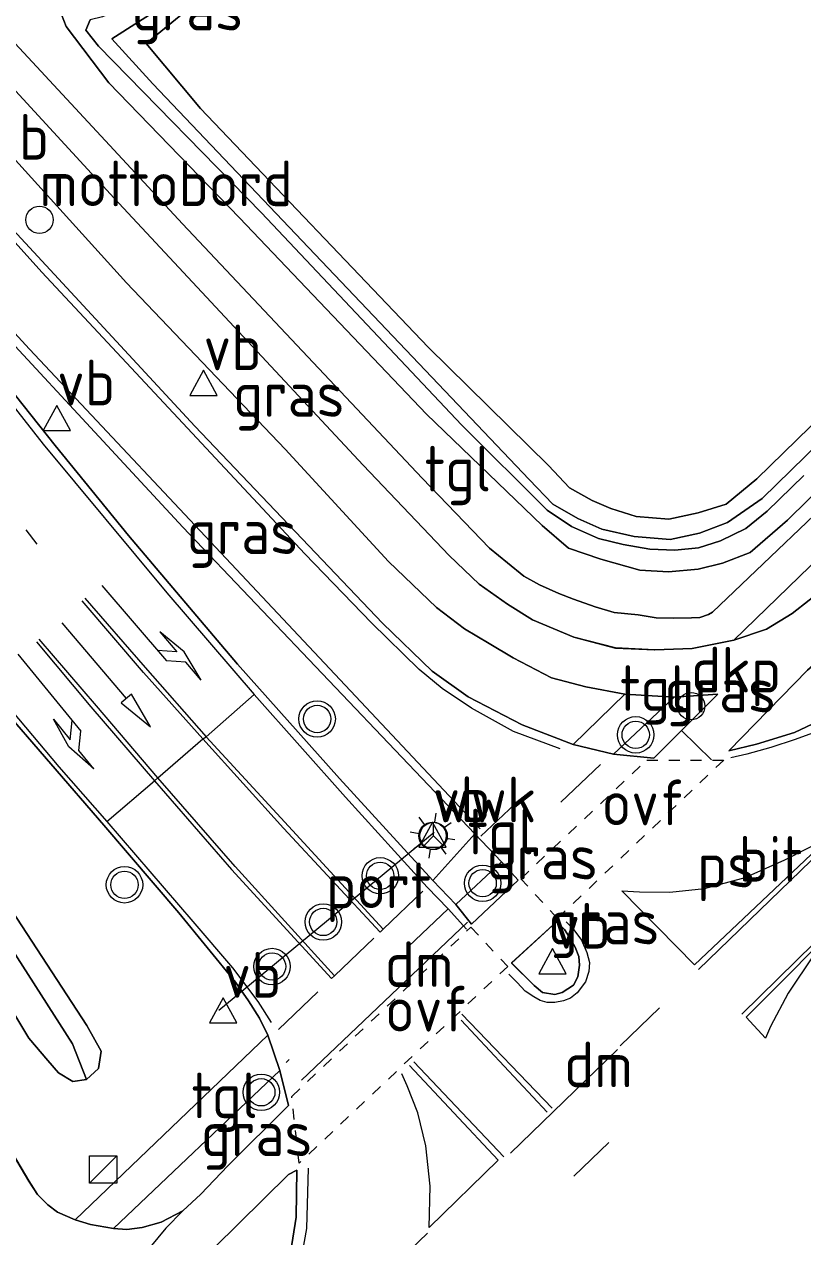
# Model space of a CAD drawing. Extents: x 253736 to 255979, y 477184 to 479215.
# Drawn here: x 253927.7 to 253970.5, y 477725.8 to 477792.3 of the extents above; entities that cross this region are included whole.
import ezdxf
from ezdxf.enums import TextEntityAlignment as Align

# ---------------------------------------------------------------- set-up
doc = ezdxf.new("R2010")
doc.units = 0
for name, pattern in [('13strp', [4, 1, -3]), ('39strp', [12, 3, -9]), ('6060strp', [1.2, 0.6, -0.6])]:
    doc.linetypes.add(name, pattern=pattern)
for name, color, linetype, lineweight in [('bp-b5-bomenstruiken', 8, 'Continuous', 18), ('bp-b5-grasland', 8, 'Continuous', 18), ('bw-bs-portaal', 8, 'Continuous', 18), ('bw-bs-rona', 8, 'Continuous', 18), ('gw-bs-insteekwatergang', 8, 'Continuous', 18), ('mk-b5-6060strp10', 8, '6060strp', 18), ('mk-b5-vlakmark', 8, 'Continuous', 18), ('mk-bs-13streep 0.45', 8, '13strp', 18), ('mk-bs-39streep 0.15', 8, '39strp', 18), ('mk-bs-haaientd', 8, 'haaitd', 18), ('mk-bs-pijlli750', 8, 'Continuous', 18), ('mk-bs-pijlrd750', 8, 'Continuous', 18), ('mk-bs-pijlre750', 8, 'Continuous', 18), ('mk-bs-streep 0.15', 8, 'Continuous', 18), ('og-b5-water', 8, 'Continuous', 18), ('og-bs-hulpgeometrie', 8, 'Continuous', 18), ('og-bs-inrichtingselement', 8, 'Continuous', 18), ('og-bs-terreinafscheiding', 8, 'Continuous', 18), ('vh-b5-verh_soort', 8, 'Continuous', 18), ('wh-bs-greppel', 8, 'greppel', 18), ('wh-bs-waterlijn', 8, 'Continuous', 18), ('wm-bs-lichtmast', 8, 'Continuous', 18), ('wm-bs-overig', 8, 'Continuous', 18), ('wm-bs-verkeersbord', 8, 'Continuous', 18), ('wm-bs-verkeerslicht', 8, 'Continuous', 18)]:
    doc.layers.add(name, color=color, linetype=linetype, lineweight=lineweight)
doc.styles.add('rtw_iso', font='isocp.shx')
doc.linetypes.add('greppel', pattern='A,25.5,-0.01,[14,RTW.shx,S=1,R=0,X=0,Y=0],1,[14,RTW.shx,S=1,R=0,X=0,Y=0],1,[14,RTW.shx,S=1,R=0,X=0,Y=0],1,[14,RTW.shx,S=1,R=0,X=0,Y=0],1,[14,RTW.shx,S=1,R=0,X=0,Y=0],0.5,-0.01', length=30.02)
doc.linetypes.add('haaitd', pattern='A,0,-0.25,[25,RTW.shx,S=0.1,R=180,X=0,Y=0],-0.75', length=1)

# ---------------------------------------------------------------- blocks, each defined once
blk = doc.blocks.new('verkeersbord')
for p, q in [((0, 0.75), (-0.75, -0.625)), ((0.75, -0.625), (0, 0.75)), ((-0.75, -0.625), (0.75, -0.625))]:
    blk.add_line(p, q)
blk = doc.blocks.new('dtbattr')
at = {"style": 'rtw_iso'}
blk.add_attdef('TAG', (0.591, 0.868), '', height=2.5, dxfattribs=at)
blk = doc.blocks.new('wegwijzer')
for q in [(0, 0.75), (-0.53, -0.53), (0.53, -0.53)]:
    blk.add_line((0, 0), q)
blk.add_circle((0, 0), 0.75)
blk = doc.blocks.new('dtb')
blk.add_circle((0, 0), 0.75)
blk = doc.blocks.new('dtbattr-r')
at = {"style": 'rtw_iso'}
blk.add_attdef('TAG', text='', height=2.5, dxfattribs=at).set_placement((0, 0), align=Align.MIDDLE_CENTER)
blk = doc.blocks.new('RW1 Buren totaal_ACAD_1_FMEBLOCK57')
at = {"layer": 'bp-b5-grasland'}
for points in [[(22.078, -18.832, 23.115), (11.508, -28.959, 23.397), (10.539, -28.538, 23.4), (10.008, -28.139, 23.4), (9.442, -27.569, 23.388), (8.965, -26.83, 23.37), (-3.349, -5.984, 22.938), (-22.078, 24.889, 22.551), (-15.815, 28.959, 22.482), (-10.973, 22.527, 22.545), (-6.458, 16.51, 22.596), (-0.542, 8.995, 22.674), (7.25, -0.589, 22.758), (13.091, -7.308, 22.839), (17.195, -12.122, 22.953), (20.303, -15.927, 23.031), (21.021, -16.951, 23.043), (21.629, -17.891, 23.073)], [(12.131, -21.266, 22.919), (12.792, -20.659, 22.88), (12.945, -19.705, 22.862), (12.161, -18.303, 22.808), (6.371, -9.476, 22.7), (5.348, -7.989, 22.64), (-10.718, 16.605, 22.418), (-13.269, 20.692, 22.445), (-13.97, 21.875, 22.445), (-14.833, 22.374, 22.484), (-15.83, 22.434, 22.574), (-16.307, 21.936, 22.649), (-16.198, 20.839, 22.679), (-8.211, 8.559, 22.73), (4.358, -11.343, 23.018), (8.969, -18.999, 23.189), (10.02, -20.225, 23.138), (10.592, -20.896, 23.048), (11.383, -21.374, 22.988)]]:
    blk.add_polyline3d(points, close=True, dxfattribs=at)
blk = doc.blocks.new('dtbattr-l')
at = {"style": 'rtw_iso'}
blk.add_attdef('TAG', (0, 0), '', height=2.5, dxfattribs=at)
blk = doc.blocks.new('pijll')
for p, q in [((5.7, 1.05, 0.1), (4, 0.75, 0.1)), ((4, 0.75, 0.1), (5.45, 0.75, 0.1)), ((5.45, 0.75, 0.1), (4.7, 0, 0.1)), ((6.2, 0.75, 0.1), (5.45, 0, 0.1)), ((7.5, 0.75, 0.1), (5.7, 1.05, 0.1)), ((7.5, 0.75, 0.1), (6.2, 0.75, 0.1)), ((0, 0, 0.1), (5.45, 0, 0.1))]:
    blk.add_line(p, q)
blk = doc.blocks.new('pijl')
for p, q in [((0, 0, 0.1), (5.45, 0, 0.1)), ((7.5, 0, 0.1), (5.45, 0.375, 0.1)), ((5.45, 0.375, 0.1), (5.45, -0.375, 0.1)), ((5.45, -0.375, 0.1), (7.5, 0, 0.1))]:
    blk.add_line(p, q)
blk = doc.blocks.new('pijlr')
for p, q in [((0, 0, 0.1), (5.45, 0, 0.1)), ((5.45, -0.75, 0.1), (4.7, 0, 0.1)), ((6.2, -0.75, 0.1), (5.45, 0, 0.1)), ((4, -0.75, 0.1), (5.45, -0.75, 0.1)), ((5.7, -1.05, 0.1), (4, -0.75, 0.1)), ((7.5, -0.75, 0.1), (5.7, -1.05, 0.1)), ((7.5, -0.75, 0.1), (6.2, -0.75, 0.1))]:
    blk.add_line(p, q)
blk = doc.blocks.new('kast')
blk.add_line((-0.75, -0.75), (0.75, 0.75))
blk.add_lwpolyline([(-0.75, 0.75), (0.75, 0.75), (0.75, -0.75), (-0.75, -0.75)], close=True)
blk = doc.blocks.new('verkeerslicht')
for radius in [1, 0.75]:
    blk.add_circle((0, 0), radius)
blk = doc.blocks.new('lantaarnpaal')
for p, q in [((-0.884, 0.884), (-0.53, 0.53)), ((0, 0.75), (0, 1.25)), ((0.53, 0.53), (0.884, 0.884)), ((-0.75, 0), (-1.25, 0)), ((0.75, 0), (1.25, 0)), ((-0.53, -0.53), (-0.884, -0.884)), ((0.53, -0.53), (0.884, -0.884)), ((0, -0.75), (0, -1.25))]:
    blk.add_line(p, q)
blk.add_circle((0, 0), 0.75)
blk = doc.blocks.new('RW1 Buren totaal_ACAD_1_FMEBLOCK876')
at = {"layer": 'vh-b5-verh_soort'}
for points in [[(-132.031, 5.184, 22.938), (-119.717, -15.662, 23.37), (-119.239, -16.401, 23.388), (-118.673, -16.971, 23.4), (-118.143, -17.37, 23.4), (-117.173, -17.792, 23.397), (-116.331, -18.05, 23.397), (-115.063, -18.271, 23.409), (-114.34, -18.318, 23.433), (-113.496, -18.21, 23.433), (-112.456, -17.925, 23.43), (-111.254, -17.291, 23.394), (-110.279, -16.378, 23.361), (-108.789, -14.836, 23.301), (-105.46, -11.526, 23.196), (-105.936, -9.596, 23.139), (-106.603, -7.664, 23.115), (-107.053, -6.724, 23.073), (-107.66, -5.783, 23.043), (-108.379, -4.759, 23.031), (-111.487, -0.954, 22.953), (-115.59, 3.86, 22.839), (-121.432, 10.579, 22.758)], [(-123.103, 39.205, 22.653), (-110.601, 25.728, 22.833), (-100.313, 14.933, 22.938), (-97.574, 12.296, 22.974), (-95.596, 10.895, 22.968), (-92.634, 9.36, 22.977), (-89.851, 8.274, 22.959), (-87.638, 7.741, 22.962), (-85.423, 7.533, 22.977), (-83.897, 9.049, 23.001), (-81.899, 11.035, 22.881), (-84.296, 10.882, 22.809), (-87.002, 11.031, 22.821), (-89.142, 11.444, 22.812), (-91.031, 11.936, 22.806), (-93.14, 13.022, 22.782), (-94.456, 13.818, 22.788), (-95.805, 14.623, 22.791), (-97.34, 15.792, 22.785), (-99.976, 18.322, 22.755), (-105.643, 24.471, 22.677), (-114.346, 33.59, 22.512), (-121.669, 41.665, 22.482)], [(-121.711, 45.479, 22.419), (-115.029, 38.236, 22.485), (-101.362, 23.593, 22.662), (-96.653, 18.652, 22.77), (-95.007, 17.073, 22.785), (-93.45, 15.975, 22.797), (-92.066, 15.116, 22.809), (-89.809, 14.157, 22.809), (-87.52, 13.57, 22.812), (-85.371, 13.467, 22.803), (-83.311, 13.542, 22.776), (-81.026, 13.997, 22.752), (-79.226, 14.595, 22.77), (-77.831, 15.455, 22.764), (-75.967, 16.928, 22.794)]]:
    blk.add_polyline3d(points, dxfattribs=at)
for points in [[(-93.776, 1.846, 23.115), (-95.239, 3.371, 23.1), (-111.254, 20.19, 22.98), (-125.779, 35.852, 22.824), (-126.614, 36.144, 22.773), (-126.859, 35.939, 22.782), (-126.221, 34.676, 22.803), (-118.272, 24.674, 22.956), (-114.235, 19.737, 22.992), (-108.254, 12.691, 23.049), (-102.656, 6.419, 23.103), (-97.541, 0.815, 23.169), (-96.285, -0.491, 23.178), (-95.414, -1.569, 23.181), (-92.862, 0.833, 23.112)], [(-71.728, 12.347, 22.947), (-72.287, 12.972, 22.935), (-73.075, 13.508, 22.923), (-74.061, 13.759, 22.872), (-74.971, 13.733, 22.863), (-75.829, 13.355, 22.857), (-76.98, 12.35, 22.863), (-81.302, 7.936, 22.95), (-79.781, 8.304, 22.977), (-77.702, 8.943, 22.968), (-75.404, 10.015, 22.941), (-73.487, 11.233, 22.929)], [(-90.734, -1.427, 23.151), (-93.224, -3.706, 23.211), (-91.991, -4.938, 23.214), (-91.517, -5.318, 23.214), (-90.855, -5.44, 23.214), (-90.454, -5.331, 23.214), (-89.822, -4.92, 23.214), (-89.583, -4.458, 23.214), (-89.495, -3.826, 23.229), (-89.526, -3.346, 23.232), (-89.732, -2.831, 23.193), (-89.93, -2.471, 23.181), (-90.311, -1.867, 23.163)], [(-111.289, -27.974, 23.616), (-109.853, -29.387, 23.682), (-108.377, -27.575, 23.646), (-107.285, -25.644, 23.592), (-106.458, -23.637, 23.571), (-105.544, -20.748, 23.514), (-105.035, -17.648, 23.442), (-105.004, -15.068, 23.352), (-105.465, -15.3, 23.358), (-110.921, -20.675, 23.451), (-113.579, -24.155, 23.544), (-113.428, -24.958, 23.544), (-113.138, -25.924, 23.601), (-112.375, -26.905, 23.628)]]:
    blk.add_polyline3d(points, close=True, dxfattribs=at)

msp = doc.modelspace()

# ---------------------------------------------------------------- linework, layer by layer
at = {"layer": 'bp-b5-bomenstruiken'}
msp.add_polyline3d([(254015.853, 477814.058, 22.481), (253992.321, 477791.13, 22.484), (253974.536, 477773.846, 22.514), (253967.943, 477767.403, 22.61), (253966.256, 477766.019, 22.625), (253964.723, 477765.543, 22.631), (253963.116, 477765.202, 22.622), (253961.309, 477765.347, 22.613), (253959.931, 477765.787, 22.604), (253958.905, 477766.215, 22.616), (253957.66, 477766.916, 22.67), (253956.501, 477768.134, 22.649), (253949.912, 477774.63, 22.523), (253937.419, 477787.729, 22.499), (253934.433, 477791.277, 22.427), (253943.057, 477798.362, 22.499), (254016.512, 477817.972, 22.433), (254016.853, 477817.3, 22.493), (254017.222, 477816.424, 22.514), (254017.124, 477815.656, 22.508), (254016.875, 477815.262, 22.493)], close=True, dxfattribs=at)
at = {"layer": 'bp-b5-grasland'}
for points in [[(253943.057, 477798.362, 22.499), (253934.433, 477791.277, 22.427), (253937.419, 477787.729, 22.499), (253949.912, 477774.63, 22.523), (253956.501, 477768.134, 22.649), (253957.66, 477766.916, 22.67), (253958.905, 477766.215, 22.616), (253959.931, 477765.787, 22.604), (253961.309, 477765.347, 22.613), (253963.116, 477765.202, 22.622), (253964.723, 477765.543, 22.631), (253966.256, 477766.019, 22.625), (253967.943, 477767.403, 22.61), (253974.536, 477773.846, 22.514)], [(253973.857, 477768.063, 22.68), (253965.501, 477760.105, 22.737), (253965.277, 477759.96, 22.737), (253964.816, 477759.805, 22.731), (253964.359, 477759.78, 22.728), (253963.39, 477759.758, 22.728), (253962.423, 477759.79, 22.722), (253961.419, 477759.951, 22.722), (253960.101, 477760.084, 22.719), (253959.069, 477760.393, 22.722), (253957.877, 477760.814, 22.725), (253957.071, 477761.113, 22.734), (253956.011, 477761.603, 22.77), (253955.147, 477762.066, 22.797), (253954.248, 477762.796, 22.761), (253953.275, 477763.609, 22.731), (253949.572, 477767.438, 22.656), (253936.417, 477781.4, 22.47), (253925.094, 477793.566, 22.35)], [(253973.751, 477771.717, 22.016), (253968.23, 477766.338, 22.016), (253966.331, 477765.012, 22.016), (253964.791, 477764.437, 22.016), (253963.174, 477764.075, 22.016), (253961.205, 477764.248, 22.016), (253959.44, 477764.644, 22.016), (253958.117, 477765.233, 22.016), (253956.737, 477766.014, 22.016), (253955.443, 477767.369, 22.016), (253934.792, 477789.072, 22.016), (253932.537, 477791.538, 22.016), (253935.468, 477793.411, 22.016)], [(253975.309, 477770.733, 22.619), (253969.622, 477765.134, 22.664), (253967.577, 477763.367, 22.655), (253966.045, 477762.788, 22.67), (253964.71, 477762.448, 22.682), (253963.093, 477762.307, 22.679), (253961.521, 477762.408, 22.688), (253959.378, 477763.006, 22.679), (253957.611, 477763.614, 22.661), (253956.165, 477764.842, 22.601), (253949.807, 477770.956, 22.598), (253939.549, 477781.715, 22.49), (253932.387, 477789.121, 22.436), (253930.047, 477792.226, 22.403), (253929.663, 477793.202, 22.349)], [(253929.663, 477793.202, 22.349), (253930.047, 477792.226, 22.403), (253932.387, 477789.121, 22.436), (253939.549, 477781.715, 22.49), (253949.807, 477770.956, 22.598), (253956.165, 477764.842, 22.601), (253957.611, 477763.614, 22.661), (253959.378, 477763.006, 22.679), (253961.521, 477762.408, 22.688), (253963.093, 477762.307, 22.679), (253964.71, 477762.448, 22.682), (253966.045, 477762.788, 22.67), (253967.577, 477763.367, 22.655), (253969.622, 477765.134, 22.664), (253975.309, 477770.733, 22.619)], [(253931.363, 477792.59, 22.016), (253931.124, 477792.02, 22.016), (253931.819, 477791.133, 22.016), (253940.763, 477781.995, 22.016), (253951.74, 477770.371, 22.016), (253956.441, 477765.687, 22.016), (253957.776, 477764.786, 22.016), (253959.242, 477764.14, 22.016), (253960.596, 477763.813, 22.016), (253962.059, 477763.553, 22.016), (253963.443, 477763.504, 22.016), (253964.742, 477763.619, 22.016), (253965.938, 477764.009, 22.016), (253967.329, 477764.693, 22.016), (253968.514, 477765.642, 22.016), (253970.526, 477767.583, 22.016)]]:
    msp.add_polyline3d(points, dxfattribs=at)
for points in [[(253960.7, 477755.591, 22.821), (253957.852, 477752.835, 22.959), (253955.069, 477753.92, 22.977), (253952.107, 477755.456, 22.968), (253950.129, 477756.857, 22.974), (253947.39, 477759.494, 22.938), (253937.102, 477770.289, 22.833), (253924.6, 477783.766, 22.653), (253917.696, 477791.591, 22.638), (253920.495, 477792.338, 22.392), (253926.033, 477786.226, 22.482), (253933.357, 477778.151, 22.512), (253942.06, 477769.032, 22.677), (253947.727, 477762.883, 22.755), (253950.363, 477760.353, 22.785), (253951.897, 477759.184, 22.791), (253953.247, 477758.379, 22.788), (253954.562, 477757.583, 22.782), (253956.672, 477756.497, 22.806), (253958.561, 477756.005, 22.812)], [(253952.464, 477747.932, 23.1), (253950.162, 477745.376, 23.169), (253945.047, 477750.98, 23.103), (253939.449, 477757.252, 23.049), (253933.467, 477764.298, 22.992), (253929.431, 477769.235, 22.956), (253921.482, 477779.237, 22.803), (253920.844, 477780.5, 22.782), (253921.089, 477780.705, 22.773), (253921.923, 477780.413, 22.824), (253936.449, 477764.751, 22.98)], [(253904.454, 477776.513, 22.133), (253912.107, 477764.952, 22.103), (253923.484, 477747.168, 22.217), (253930.386, 477736.426, 22.265), (253931.152, 477734.462, 22.919), (253930.404, 477734.355, 22.988), (253929.613, 477734.833, 23.048), (253929.041, 477735.504, 23.138), (253927.99, 477736.73, 23.189), (253923.379, 477744.385, 23.018), (253910.81, 477764.288, 22.73), (253902.823, 477776.568, 22.679), (253902.714, 477777.665, 22.649), (253903.191, 477778.163, 22.574)], [(253924.369, 477747.74, 22.64), (253925.392, 477746.253, 22.7), (253931.182, 477737.426, 22.808), (253931.966, 477736.024, 22.862), (253931.813, 477735.07, 22.88), (253931.152, 477734.462, 22.919), (253930.386, 477736.426, 22.265), (253923.484, 477747.168, 22.217), (253912.107, 477764.952, 22.103), (253904.454, 477776.513, 22.133), (253903.191, 477778.163, 22.574), (253904.188, 477778.102, 22.484), (253905.051, 477777.604, 22.445), (253905.752, 477776.42, 22.445), (253908.303, 477772.334, 22.418)], [(253974.822, 477764.472, 22.788), (253971.735, 477761.489, 22.794), (253969.871, 477760.016, 22.764), (253968.476, 477759.156, 22.77), (253966.676, 477758.558, 22.752), (253973.843, 477765.508, 22.761)], [(253975.975, 477756.908, 22.947), (253974.216, 477755.794, 22.929), (253972.298, 477754.576, 22.941), (253970.001, 477753.504, 22.968), (253967.922, 477752.865, 22.977), (253966.401, 477752.497, 22.95), (253970.722, 477756.911, 22.863), (253971.873, 477757.916, 22.857), (253972.731, 477758.294, 22.863), (253973.641, 477758.32, 22.872), (253974.628, 477758.069, 22.923), (253975.415, 477757.533, 22.935)], [(253960.064, 477752.302, 22.962), (253963.407, 477755.442, 22.809), (253965.803, 477755.596, 22.881), (253963.805, 477753.61, 23.001), (253962.28, 477752.094, 22.977)], [(253951.417, 477744.07, 23.178), (253953.926, 477746.407, 23.115), (253954.841, 477745.394, 23.112), (253952.288, 477742.992, 23.181)], [(253956.969, 477743.134, 23.151), (253957.391, 477742.694, 23.163), (253957.773, 477742.09, 23.181), (253957.971, 477741.73, 23.193), (253958.177, 477741.214, 23.232), (253958.208, 477740.735, 23.229), (253958.12, 477740.102, 23.214), (253957.881, 477739.641, 23.214), (253957.249, 477739.23, 23.214), (253956.848, 477739.121, 23.214), (253956.186, 477739.243, 23.214), (253955.711, 477739.623, 23.214), (253954.479, 477740.855, 23.211)], [(253932.64, 477726.29, 23.409), (253941.767, 477734.964, 23.139), (253942.243, 477733.034, 23.196), (253938.914, 477729.725, 23.301), (253937.424, 477728.183, 23.361), (253936.448, 477727.27, 23.394), (253935.246, 477726.635, 23.43), (253934.207, 477726.351, 23.433), (253933.363, 477726.243, 23.433)], [(253936.414, 477716.587, 23.616), (253935.328, 477717.656, 23.628), (253934.564, 477718.637, 23.601), (253934.275, 477719.603, 23.544), (253934.123, 477720.406, 23.544), (253936.782, 477723.885, 23.451), (253942.238, 477729.26, 23.358), (253942.699, 477729.493, 23.352), (253942.667, 477726.913, 23.442), (253942.159, 477723.813, 23.514), (253941.244, 477720.924, 23.571), (253940.417, 477718.917, 23.592), (253939.325, 477716.986, 23.646), (253937.85, 477715.174, 23.682)]]:
    msp.add_polyline3d(points, close=True, dxfattribs=at)
at = {"layer": 'bw-bs-portaal'}
msp.add_polyline3d([(253950.226, 477748.019, 28.911), (253938.421, 477738.248, 29.133)], dxfattribs=at)
at = {"layer": 'gw-bs-insteekwatergang'}
for points in [[(254015.853, 477814.058, 22.481), (253992.321, 477791.13, 22.484), (253974.536, 477773.846, 22.514), (253967.943, 477767.403, 22.61), (253966.256, 477766.019, 22.625), (253964.723, 477765.543, 22.631), (253963.116, 477765.202, 22.622), (253961.309, 477765.347, 22.613), (253959.931, 477765.787, 22.604), (253958.905, 477766.215, 22.616), (253957.66, 477766.916, 22.67), (253956.501, 477768.134, 22.649), (253949.912, 477774.63, 22.523), (253937.419, 477787.729, 22.499), (253934.433, 477791.277, 22.427), (253943.057, 477798.362, 22.499)], [(253935.118, 477796.242, 22.19), (253933.596, 477795.309, 22.265), (253932.348, 477794.986, 22.298), (253931.133, 477794.613, 22.322), (253930.16, 477793.978, 22.349), (253929.663, 477793.202, 22.349), (253930.047, 477792.226, 22.403), (253932.387, 477789.121, 22.436), (253939.549, 477781.715, 22.49), (253949.807, 477770.956, 22.598), (253956.165, 477764.842, 22.601), (253957.611, 477763.614, 22.661), (253959.378, 477763.006, 22.679), (253961.521, 477762.408, 22.688), (253963.093, 477762.307, 22.679), (253964.71, 477762.448, 22.682), (253966.045, 477762.788, 22.67), (253967.577, 477763.367, 22.655), (253969.622, 477765.134, 22.664), (253975.309, 477770.733, 22.619)], [(253924.369, 477747.74, 22.64), (253908.303, 477772.334, 22.418), (253905.752, 477776.42, 22.445), (253905.051, 477777.604, 22.445), (253904.188, 477778.102, 22.484), (253903.191, 477778.163, 22.574), (253902.714, 477777.665, 22.649), (253902.823, 477776.568, 22.679), (253910.81, 477764.288, 22.73), (253923.379, 477744.385, 23.018), (253927.99, 477736.73, 23.189), (253929.041, 477735.504, 23.138), (253929.613, 477734.833, 23.048), (253930.404, 477734.355, 22.988), (253931.152, 477734.462, 22.919), (253931.813, 477735.07, 22.88), (253931.966, 477736.024, 22.862), (253931.182, 477737.426, 22.808), (253925.392, 477746.253, 22.7), (253924.369, 477747.74, 22.64)]]:
    msp.add_polyline3d(points, dxfattribs=at)
at = {"layer": 'mk-b5-6060strp10'}
for points in [[(253966.12, 477751.982, 22.962), (253957.005, 477743.303, 23.121), (253954.982, 477745.476, 23.088), (253961.905, 477751.986, 23.004)], [(253954.27, 477740.666, 23.202), (253942.826, 477729.877, 23.301), (253942.416, 477733.539, 23.226), (253952.246, 477742.819, 23.202)]]:
    msp.add_polyline3d(points, close=True, dxfattribs=at)
at = {"layer": 'mk-b5-vlakmark'}
for points in [[(253971.927, 477747.756, 23.094), (253964.524, 477740.753, 23.193), (253960.53, 477744.818, 23.145), (253961.507, 477744.757, 23.13), (253963.172, 477744.74, 23.106), (253965.063, 477744.936, 23.085), (253967.295, 477745.54, 23.073), (253969.47, 477746.515, 23.076)], [(253973.281, 477743.831, 23.193), (253971.062, 477741.295, 23.223), (253969.659, 477739.207, 23.256), (253968.694, 477737.366, 23.289), (253968.413, 477736.727, 23.301), (253967.346, 477737.882, 23.301)]]:
    msp.add_polyline3d(points, close=True, dxfattribs=at)
at = {"layer": 'mk-bs-13streep 0.45'}
msp.add_polyline3d([(253928.454, 477763.828, 22.944), (253918.533, 477776.499, 22.788), (253911.196, 477786.54, 22.731), (253909.233, 477789.332, 22.683)], dxfattribs=at)
at = {"layer": 'mk-bs-39streep 0.15'}
for points in [[(253952.791, 477747.802, 23.097), (253957.572, 477752.319, 23.025)], [(253959.367, 477751.744, 23.019), (253953.983, 477746.651, 23.106)], [(253941.682, 477737.2, 23.133), (253944.607, 477740, 23.121), (253944.759, 477740.146, 23.112), (253947.271, 477742.55, 23.172), (253947.439, 477742.711, 23.157), (253949.852, 477745.021, 23.175)], [(253950.993, 477743.819, 23.169), (253942.119, 477735.405, 23.145)], [(253960.434, 477736.316, 23.304), (253963.916, 477739.665, 23.235)], [(253949.217, 477720.863, 23.58), (253959.821, 477731.002, 23.412)], [(253936.448, 477727.27, 23.394), (253935.515, 477726.307, 23.43), (253934.1, 477724.613, 23.505), (253931.732, 477721.62, 23.562)]]:
    msp.add_polyline3d(points, dxfattribs=at)
at = {"layer": 'mk-bs-haaientd'}
for points in [[(253942.949, 477734.433, 23.217), (253952.057, 477743.094, 23.169)], [(253954.423, 477730.433, 23.409), (253960.284, 477736.113, 23.301)], [(253941.533, 477718.012, 23.622), (253949.862, 477726.039, 23.472)]]:
    msp.add_polyline3d(points, dxfattribs=at)
at = {"layer": 'mk-bs-streep 0.15'}
for points in [[(254048.305, 477826.46, 22.818), (254016.74, 477795.863, 22.839), (253981.452, 477761.763, 22.917), (253980.635, 477760.992, 22.917), (253975.775, 477756.409, 22.962), (253974.262, 477755.197, 22.983), (253973.056, 477754.451, 23.004), (253971.592, 477753.672, 22.968), (253970.033, 477753.116, 22.977), (253968.701, 477752.674, 22.986), (253967.397, 477752.313, 22.989), (253966.505, 477752.102, 22.989)], [(253957.138, 477752.594, 23.022), (253954.58, 477753.557, 23.007), (253952.277, 477754.831, 23.019), (253950.678, 477755.906, 23.004), (253949.408, 477756.948, 22.989), (253946.79, 477759.513, 22.965), (253943.137, 477763.296, 22.947), (253928.708, 477778.742, 22.737), (253917.236, 477791.468, 22.662)], [(253901.936, 477787.384, 22.53), (253908.329, 477778.248, 22.566), (253916.266, 477767.855, 22.629), (253921.918, 477760.777, 22.701), (253929.634, 477751.621, 22.833), (253932.278, 477748.613, 22.863), (253936.989, 477743.125, 22.938), (253939.165, 477740.598, 22.998), (253940.565, 477738.743, 23.109), (253941.286, 477737.591, 23.145)], [(253952.764, 477748.214, 23.103), (253940.233, 477761.546, 22.965), (253928.033, 477774.52, 22.845), (253921.435, 477781.664, 22.785)], [(253920.012, 477780.465, 22.803), (253928.778, 477769.317, 22.935), (253935.562, 477761.149, 23.04), (253940.35, 477755.586, 23.046), (253945.368, 477749.951, 23.133), (253949.852, 477745.021, 23.175), (253950.993, 477743.819, 23.169), (253952.004, 477742.701, 23.169)], [(253947.271, 477742.55, 23.172), (253941.966, 477748.252, 23.061), (253937.545, 477753.14, 23.007), (253934.286, 477756.788, 22.953), (253930.913, 477760.724, 22.956)], [(253931.066, 477760.867, 22.965), (253934.383, 477757.053, 22.977), (253937.718, 477753.263, 23.004), (253942.462, 477748.125, 23.079), (253947.439, 477742.711, 23.157)], [(253928.412, 477758.473, 22.881), (253931.4, 477754.911, 22.899), (253934.888, 477750.854, 22.932), (253939.117, 477745.974, 23.01), (253944.607, 477740, 23.121)], [(253944.759, 477740.146, 23.112), (253939.317, 477746.149, 23.004), (253935.073, 477751.011, 22.941), (253931.703, 477754.957, 22.896), (253928.562, 477758.608, 22.881)], [(253932.278, 477748.613, 22.863), (253934.888, 477750.854, 22.932), (253935.073, 477751.011, 22.941), (253937.545, 477753.14, 23.007), (253937.718, 477753.263, 23.004), (253940.35, 477755.586, 23.046)], [(253964.736, 477740.505, 23.211), (253978.739, 477754.041, 23.049)], [(253965.451, 477751.989, 23.049), (253963.805, 477753.61, 23.001)], [(253981.025, 477751.683, 23.16), (253967.121, 477738.053, 23.298)], [(253957.476, 477743.121, 23.175), (253957.844, 477742.743, 23.178), (253958.308, 477742.109, 23.178), (253958.608, 477741.432, 23.181), (253958.754, 477740.881, 23.199), (253958.727, 477740.385, 23.202), (253958.536, 477739.817, 23.211), (253958.083, 477739.223, 23.217), (253957.72, 477738.93, 23.211), (253957.326, 477738.781, 23.214), (253956.847, 477738.682, 23.214), (253956.432, 477738.694, 23.214), (253956.055, 477738.799, 23.211), (253955.705, 477738.992, 23.211), (253955.233, 477739.308, 23.211), (253954.778, 477739.787, 23.214), (253954.328, 477740.236, 23.214)], [(253956.715, 477732.894, 23.379), (253951.755, 477738.05, 23.226)], [(253951.723, 477737.727, 23.271), (253956.431, 477732.679, 23.388)], [(253954.049, 477730.229, 23.412), (253949.121, 477735.429, 23.259)], [(253948.88, 477735.231, 23.268), (253953.751, 477730.035, 23.421), (253949.961, 477726.348, 23.481), (253950.017, 477728.616, 23.424), (253949.782, 477730.82, 23.376), (253949.343, 477732.635, 23.304), (253948.75, 477734.124, 23.265), (253948.452, 477734.777, 23.277)], [(253943.313, 477729.599, 23.337), (253943.225, 477726.302, 23.451), (253942.74, 477723.536, 23.511), (253941.77, 477720.679, 23.577), (253940.659, 477718.28, 23.625), (253939.485, 477716.48, 23.691), (253938.2, 477715.098, 23.676)]]:
    msp.add_polyline3d(points, dxfattribs=at)
at = {"layer": 'og-b5-water'}
for points in [[(253935.468, 477793.411, 22.016), (253932.537, 477791.538, 22.016), (253934.792, 477789.072, 22.016), (253955.443, 477767.369, 22.016), (253956.737, 477766.014, 22.016), (253958.117, 477765.233, 22.016), (253959.44, 477764.644, 22.016), (253961.205, 477764.248, 22.016), (253963.174, 477764.075, 22.016), (253964.791, 477764.437, 22.016), (253966.331, 477765.012, 22.016), (253968.23, 477766.338, 22.016), (253973.751, 477771.717, 22.016)], [(253970.526, 477767.583, 22.016), (253968.514, 477765.642, 22.016), (253967.329, 477764.693, 22.016), (253965.938, 477764.009, 22.016), (253964.742, 477763.619, 22.016), (253963.443, 477763.504, 22.016), (253962.059, 477763.553, 22.016), (253960.596, 477763.813, 22.016), (253959.242, 477764.14, 22.016), (253957.776, 477764.786, 22.016), (253956.441, 477765.687, 22.016), (253951.74, 477770.371, 22.016), (253940.763, 477781.995, 22.016), (253931.819, 477791.133, 22.016), (253931.124, 477792.02, 22.016), (253931.363, 477792.59, 22.016)]]:
    msp.add_polyline3d(points, dxfattribs=at)
at = {"layer": 'og-bs-hulpgeometrie'}
msp.add_polyline3d([(253930.386, 477736.426, 22.265), (253931.152, 477734.462, 22.919)], dxfattribs=at)
at = {"layer": 'og-bs-terreinafscheiding'}
for points in [[(253923.176, 477793.054, 22.392), (253925.992, 477790.04, 22.419), (253932.673, 477782.797, 22.485), (253946.34, 477768.154, 22.662), (253951.05, 477763.213, 22.77), (253952.695, 477761.634, 22.785), (253954.252, 477760.536, 22.797), (253955.637, 477759.677, 22.809), (253957.893, 477758.718, 22.809), (253960.183, 477758.131, 22.812), (253962.332, 477758.028, 22.803), (253964.392, 477758.103, 22.776), (253966.676, 477758.558, 22.752), (253968.476, 477759.156, 22.77), (253969.871, 477760.016, 22.764), (253971.735, 477761.489, 22.794), (253974.822, 477764.472, 22.788), (253976.207, 477765.791, 22.752), (254012.575, 477800.764, 22.566), (254035.371, 477823.007, 22.491)], [(253925.094, 477793.566, 22.35), (253936.417, 477781.4, 22.47), (253949.572, 477767.438, 22.656), (253953.275, 477763.609, 22.731), (253954.248, 477762.796, 22.761), (253955.147, 477762.066, 22.797), (253956.011, 477761.603, 22.77), (253957.071, 477761.113, 22.734), (253957.877, 477760.814, 22.725), (253959.069, 477760.393, 22.722), (253960.101, 477760.084, 22.719), (253961.419, 477759.951, 22.722), (253962.423, 477759.79, 22.722), (253963.39, 477759.758, 22.728), (253964.359, 477759.78, 22.728), (253964.816, 477759.805, 22.731), (253965.277, 477759.96, 22.737), (253965.501, 477760.105, 22.737), (253973.857, 477768.063, 22.68), (253976.207, 477765.791, 22.752)], [(253926.033, 477786.226, 22.482), (253933.357, 477778.151, 22.512), (253942.06, 477769.032, 22.677), (253947.727, 477762.883, 22.755), (253950.363, 477760.353, 22.785), (253951.897, 477759.184, 22.791), (253953.247, 477758.379, 22.788), (253954.562, 477757.583, 22.782), (253956.672, 477756.497, 22.806), (253958.561, 477756.005, 22.812), (253960.7, 477755.591, 22.821), (253963.407, 477755.442, 22.809), (253965.803, 477755.596, 22.881), (253963.805, 477753.61, 23.001), (253962.28, 477752.094, 22.977), (253960.064, 477752.302, 22.962), (253957.852, 477752.835, 22.959), (253955.069, 477753.92, 22.977), (253952.107, 477755.456, 22.968), (253950.129, 477756.857, 22.974), (253947.39, 477759.494, 22.938), (253937.102, 477770.289, 22.833), (253924.6, 477783.766, 22.653)], [(253951.417, 477744.07, 23.178), (253950.162, 477745.376, 23.169), (253945.047, 477750.98, 23.103), (253939.449, 477757.252, 23.049), (253933.467, 477764.298, 22.992), (253929.431, 477769.235, 22.956), (253921.482, 477779.237, 22.803), (253920.844, 477780.5, 22.782), (253921.089, 477780.705, 22.773), (253921.923, 477780.413, 22.824), (253936.449, 477764.751, 22.98), (253952.464, 477747.932, 23.1), (253953.926, 477746.407, 23.115), (253954.841, 477745.394, 23.112), (253952.288, 477742.992, 23.181), (253951.417, 477744.07, 23.178)], [(253974.822, 477764.472, 22.788), (253973.843, 477765.508, 22.761), (253966.676, 477758.558, 22.752)], [(253975.975, 477756.908, 22.947), (253975.415, 477757.533, 22.935), (253974.628, 477758.069, 22.923), (253973.641, 477758.32, 22.872), (253972.731, 477758.294, 22.863), (253971.873, 477757.916, 22.857), (253970.722, 477756.911, 22.863), (253966.401, 477752.497, 22.95), (253967.922, 477752.865, 22.977), (253970.001, 477753.504, 22.968), (253972.298, 477754.576, 22.941), (253974.216, 477755.794, 22.929), (253975.975, 477756.908, 22.947)], [(253960.7, 477755.591, 22.821), (253957.852, 477752.835, 22.959)], [(253960.064, 477752.302, 22.962), (253963.407, 477755.442, 22.809)], [(253926.271, 477755.14, 22.758), (253932.112, 477748.421, 22.839), (253936.216, 477743.607, 22.953), (253939.324, 477739.802, 23.031), (253940.042, 477738.778, 23.043), (253940.65, 477737.837, 23.073), (253941.099, 477736.896, 23.115), (253941.767, 477734.964, 23.139), (253942.243, 477733.034, 23.196), (253938.914, 477729.725, 23.301), (253937.424, 477728.183, 23.361), (253936.448, 477727.27, 23.394), (253935.246, 477726.635, 23.43), (253934.207, 477726.351, 23.433), (253933.363, 477726.243, 23.433), (253932.64, 477726.29, 23.409), (253931.371, 477726.511, 23.397), (253930.529, 477726.769, 23.397), (253929.56, 477727.191, 23.4), (253929.029, 477727.59, 23.4), (253928.463, 477728.159, 23.388), (253927.986, 477728.898, 23.37), (253915.672, 477749.745, 22.938)], [(253952.464, 477747.932, 23.1), (253950.162, 477745.376, 23.169)], [(253951.417, 477744.07, 23.178), (253953.926, 477746.407, 23.115)], [(253956.969, 477743.134, 23.151), (253957.391, 477742.694, 23.163), (253957.773, 477742.09, 23.181), (253957.971, 477741.73, 23.193), (253958.177, 477741.214, 23.232), (253958.208, 477740.735, 23.229), (253958.12, 477740.102, 23.214), (253957.881, 477739.641, 23.214), (253957.249, 477739.23, 23.214), (253956.848, 477739.121, 23.214), (253956.186, 477739.243, 23.214), (253955.711, 477739.623, 23.214), (253954.479, 477740.855, 23.211), (253956.969, 477743.134, 23.151)], [(253941.099, 477736.896, 23.115), (253930.529, 477726.769, 23.397)], [(253932.64, 477726.29, 23.409), (253941.767, 477734.964, 23.139)], [(253936.414, 477716.587, 23.616), (253935.328, 477717.656, 23.628), (253934.564, 477718.637, 23.601), (253934.275, 477719.603, 23.544), (253934.123, 477720.406, 23.544), (253936.782, 477723.885, 23.451), (253942.238, 477729.26, 23.358), (253942.699, 477729.493, 23.352), (253942.667, 477726.913, 23.442), (253942.159, 477723.813, 23.514), (253941.244, 477720.924, 23.571), (253940.417, 477718.917, 23.592), (253939.325, 477716.986, 23.646), (253937.85, 477715.174, 23.682), (253936.414, 477716.587, 23.616)]]:
    msp.add_polyline3d(points, dxfattribs=at)
at = {"layer": 'vh-b5-verh_soort'}
for points in [[(253925.094, 477793.566, 22.35), (253936.417, 477781.4, 22.47), (253949.572, 477767.438, 22.656), (253953.275, 477763.609, 22.731), (253954.248, 477762.796, 22.761), (253955.147, 477762.066, 22.797), (253956.011, 477761.603, 22.77), (253957.071, 477761.113, 22.734), (253957.877, 477760.814, 22.725), (253959.069, 477760.393, 22.722), (253960.101, 477760.084, 22.719), (253961.419, 477759.951, 22.722), (253962.423, 477759.79, 22.722), (253963.39, 477759.758, 22.728), (253964.359, 477759.78, 22.728), (253964.816, 477759.805, 22.731), (253965.277, 477759.96, 22.737), (253965.501, 477760.105, 22.737), (253973.857, 477768.063, 22.68)], [(253973.843, 477765.508, 22.761), (253966.676, 477758.558, 22.752), (253964.392, 477758.103, 22.776), (253962.332, 477758.028, 22.803), (253960.183, 477758.131, 22.812), (253957.893, 477758.718, 22.809), (253955.637, 477759.677, 22.809), (253954.252, 477760.536, 22.797), (253952.695, 477761.634, 22.785), (253951.05, 477763.213, 22.77), (253946.34, 477768.154, 22.662), (253932.673, 477782.797, 22.485), (253925.992, 477790.04, 22.419), (253923.176, 477793.054, 22.392)]]:
    msp.add_polyline3d(points, dxfattribs=at)
for points in [[(253963.407, 477755.442, 22.809), (253960.064, 477752.302, 22.962), (253957.852, 477752.835, 22.959), (253960.7, 477755.591, 22.821)], [(253953.926, 477746.407, 23.115), (253951.417, 477744.07, 23.178), (253950.162, 477745.376, 23.169), (253952.464, 477747.932, 23.1)], [(253941.767, 477734.964, 23.139), (253932.64, 477726.29, 23.409), (253931.371, 477726.511, 23.397), (253930.529, 477726.769, 23.397), (253941.099, 477736.896, 23.115)]]:
    msp.add_polyline3d(points, close=True, dxfattribs=at)
at = {"layer": 'wh-bs-greppel'}
msp.add_polyline3d([(253930.386, 477736.426, 22.265), (253923.484, 477747.168, 22.217), (253912.107, 477764.952, 22.103), (253904.454, 477776.513, 22.133)], dxfattribs=at)
at = {"layer": 'wh-bs-waterlijn'}
for points in [[(254018.934, 477814.967, 22.016), (254018.542, 477814.932, 22.016), (254017.764, 477814.576, 22.016), (254017.096, 477813.999, 22.016), (254004.436, 477801.903, 22.016), (253987.704, 477785.348, 22.016), (253973.751, 477771.717, 22.016), (253968.23, 477766.338, 22.016), (253966.331, 477765.012, 22.016), (253964.791, 477764.437, 22.016), (253963.174, 477764.075, 22.016), (253961.205, 477764.248, 22.016), (253959.44, 477764.644, 22.016), (253958.117, 477765.233, 22.016), (253956.737, 477766.014, 22.016), (253955.443, 477767.369, 22.016), (253934.792, 477789.072, 22.016), (253932.537, 477791.538, 22.016), (253935.468, 477793.411, 22.016), (253940.634, 477797.715, 22.016)], [(253937.099, 477796.684, 22.016), (253934.356, 477794.16, 22.016), (253933.042, 477793.213, 22.016), (253932.035, 477792.754, 22.016), (253931.363, 477792.59, 22.016), (253931.124, 477792.02, 22.016), (253931.819, 477791.133, 22.016), (253940.763, 477781.995, 22.016), (253951.74, 477770.371, 22.016), (253956.441, 477765.687, 22.016), (253957.776, 477764.786, 22.016), (253959.242, 477764.14, 22.016), (253960.596, 477763.813, 22.016), (253962.059, 477763.553, 22.016), (253963.443, 477763.504, 22.016), (253964.742, 477763.619, 22.016), (253965.938, 477764.009, 22.016), (253967.329, 477764.693, 22.016), (253968.514, 477765.642, 22.016), (253970.526, 477767.583, 22.016)]]:
    msp.add_polyline3d(points, dxfattribs=at)

# ---------------------------------------------------------------- block references
at = {"layer": 'bp-b5-grasland'}
ref = msp.add_blockref('dtbattr-r', (253933.632812, 477791.25, 22.264467), dxfattribs=at)
ref.add_attrib('TAG', 'gras', dxfattribs={"layer": '0', "height": 2.5, "style": 'rtw_iso'}).set_placement((253933.632812, 477791.25, 22.264467), align=Align.BOTTOM_LEFT)
msp.add_blockref('RW1 Buren totaal_ACAD_1_FMEBLOCK57', (253919.021, 477755.7285), dxfattribs=at)
ref = msp.add_blockref('dtbattr-r', (253939.203125, 477770.0625, 22.769714), dxfattribs=at)
ref.add_attrib('TAG', 'gras', dxfattribs={"layer": '0', "height": 2.5, "style": 'rtw_iso'}).set_placement((253939.203125, 477770.0625, 22.769714), align=Align.BOTTOM_LEFT)
ref = msp.add_blockref('dtbattr-r', (253936.65625, 477762.53125, 22.96925), dxfattribs=at)
ref.add_attrib('TAG', 'gras', dxfattribs={"layer": '0', "height": 2.5, "style": 'rtw_iso'}).set_placement((253936.65625, 477762.53125, 22.96925), align=Align.BOTTOM_LEFT)
ref = msp.add_blockref('dtbattr-r', (253962.875, 477753.84375, 22.932), dxfattribs=at)
ref.add_attrib('TAG', 'gras', dxfattribs={"layer": '0', "height": 2.5, "style": 'rtw_iso'}).set_placement((253962.875, 477753.84375, 22.932), align=Align.BOTTOM_LEFT)
ref = msp.add_blockref('dtbattr-r', (253953.101562, 477744.6875, 23.1528), dxfattribs=at)
ref.add_attrib('TAG', 'gras', dxfattribs={"layer": '0', "height": 2.5, "style": 'rtw_iso'}).set_placement((253953.101562, 477744.6875, 23.1528), align=Align.BOTTOM_LEFT)
ref = msp.add_blockref('dtbattr-r', (253956.484375, 477741.125, 23.199643), dxfattribs=at)
ref.add_attrib('TAG', 'gras', dxfattribs={"layer": '0', "height": 2.5, "style": 'rtw_iso'}).set_placement((253956.484375, 477741.125, 23.199643), align=Align.BOTTOM_LEFT)
ref = msp.add_blockref('dtbattr-r', (253937.4375, 477729.515625, 23.3505), dxfattribs=at)
ref.add_attrib('TAG', 'gras', dxfattribs={"layer": '0', "height": 2.5, "style": 'rtw_iso'}).set_placement((253937.4375, 477729.515625, 23.3505), align=Align.BOTTOM_LEFT)
at = {"layer": 'bw-bs-portaal'}
ref = msp.add_blockref('dtbattr-l', (253944.293839, 477743.10895, 29.022558), dxfattribs=at)
ref.add_attrib('TAG', 'port', dxfattribs={"layer": '0', "height": 2.5, "style": 'rtw_iso'}).set_placement((253944.293839, 477743.10895, 29.022558), align=Align.BOTTOM_LEFT)
at = {"layer": 'bw-bs-rona'}
ref = msp.add_blockref('dtbattr', (253950.205, 477747.822, 23.118), dxfattribs=at)
ref.add_attrib('TAG', 'wwk', dxfattribs={"layer": '0', "height": 2.5, "style": 'rtw_iso'}).set_placement((253950.205, 477747.822, 23.118), align=Align.BOTTOM_LEFT)
msp.add_blockref('wegwijzer', (253950.205, 477747.822, 23.118), dxfattribs=at)
at = {"layer": 'mk-b5-6060strp10'}
ref = msp.add_blockref('dtbattr-r', (253959.421875, 477747.65625, 23.0274), dxfattribs=at)
ref.add_attrib('TAG', 'ovf', dxfattribs={"layer": '0', "height": 2.5, "style": 'rtw_iso'}).set_placement((253959.421875, 477747.65625, 23.0274), align=Align.BOTTOM_LEFT)
ref = msp.add_blockref('dtbattr-r', (253947.539062, 477736.34375, 23.2266), dxfattribs=at)
ref.add_attrib('TAG', 'ovf', dxfattribs={"layer": '0', "height": 2.5, "style": 'rtw_iso'}).set_placement((253947.539062, 477736.34375, 23.2266), align=Align.BOTTOM_LEFT)
at = {"layer": 'mk-b5-vlakmark'}
ref = msp.add_blockref('dtbattr-r', (253964.648438, 477744.25, 23.110667), dxfattribs=at)
ref.add_attrib('TAG', 'ps', dxfattribs={"layer": '0', "height": 2.5, "style": 'rtw_iso'}).set_placement((253964.648438, 477744.25, 23.110667), align=Align.BOTTOM_LEFT)
at = {"layer": 'mk-bs-haaientd'}
ref = msp.add_blockref('dtbattr-l', (253947.525884, 477738.785261, 23.192879), dxfattribs=at)
ref.add_attrib('TAG', 'dm', dxfattribs={"layer": '0', "height": 2.5, "style": 'rtw_iso'}).set_placement((253947.525884, 477738.785261, 23.192879), align=Align.BOTTOM_LEFT)
ref = msp.add_blockref('dtbattr-l', (253957.368226, 477733.287271, 23.354729), dxfattribs=at)
ref.add_attrib('TAG', 'dm', dxfattribs={"layer": '0', "height": 2.5, "style": 'rtw_iso'}).set_placement((253957.368226, 477733.287271, 23.354729), align=Align.BOTTOM_LEFT)
at = {"layer": 'mk-bs-pijlli750', "rotation": 310.7}
msp.add_blockref('pijll', (253931.994, 477761.561, 22.98), dxfattribs=at)
at = {"layer": 'mk-bs-pijlrd750', "rotation": 310.4}
msp.add_blockref('pijl', (253929.805, 477759.513, 22.893), dxfattribs=at)
at = {"layer": 'mk-bs-pijlre750', "rotation": 309.3000000000001}
msp.add_blockref('pijlr', (253927.393, 477757.79, 22.821), dxfattribs=at)
at = {"layer": 'og-bs-inrichtingselement'}
ref = msp.add_blockref('dtbattr', (253928.572, 477781.611, 22.584), dxfattribs=at)
ref.add_attrib('TAG', 'mottobord', dxfattribs={"layer": '0', "height": 2.5, "style": 'rtw_iso'}).set_placement((253928.572, 477781.611, 22.584), align=Align.BOTTOM_LEFT)
for name, p in [('dtb', (253928.572, 477781.611, 22.584)), ('kast', (253932.067, 477729.521, 24.972))]:
    msp.add_blockref(name, p, dxfattribs=at)
at = {"layer": 'vh-b5-verh_soort'}
msp.add_blockref('RW1 Buren totaal_ACAD_1_FMEBLOCK876', (254047.7025, 477744.5605), dxfattribs=at)
ref = msp.add_blockref('dtbattr-r', (253949.6875, 477765.96875, 22.704), dxfattribs=at)
ref.add_attrib('TAG', 'tgl', dxfattribs={"layer": '0', "height": 2.5, "style": 'rtw_iso'}).set_placement((253949.6875, 477765.96875, 22.704), align=Align.BOTTOM_LEFT)
ref = msp.add_blockref('dtbattr-r', (253960.40625, 477753.9375, 22.872), dxfattribs=at)
ref.add_attrib('TAG', 'tgl', dxfattribs={"layer": '0', "height": 2.5, "style": 'rtw_iso'}).set_placement((253960.40625, 477753.9375, 22.872), align=Align.BOTTOM_LEFT)
ref = msp.add_blockref('dtbattr-r', (253952.046875, 477746.0625, 23.1354), dxfattribs=at)
ref.add_attrib('TAG', 'tgl', dxfattribs={"layer": '0', "height": 2.5, "style": 'rtw_iso'}).set_placement((253952.046875, 477746.0625, 23.1354), align=Align.BOTTOM_LEFT)
ref = msp.add_blockref('dtbattr-r', (253966.929688, 477744.5625, 23.41073), dxfattribs=at)
ref.add_attrib('TAG', 'bit', dxfattribs={"layer": '0', "height": 2.5, "style": 'rtw_iso'}).set_placement((253966.929688, 477744.5625, 23.41073), align=Align.BOTTOM_LEFT)
ref = msp.add_blockref('dtbattr-r', (253936.890625, 477731.59375, 23.266), dxfattribs=at)
ref.add_attrib('TAG', 'tgl', dxfattribs={"layer": '0', "height": 2.5, "style": 'rtw_iso'}).set_placement((253936.890625, 477731.59375, 23.266), align=Align.BOTTOM_LEFT)
at = {"layer": 'wm-bs-lichtmast', "rotation": 35.5}
msp.add_blockref('lantaarnpaal', (253950.14, 477747.833, 23.139), dxfattribs=at)
at = {"layer": 'wm-bs-overig'}
ref = msp.add_blockref('dtbattr', (253964.334, 477754.945, 22.914), dxfattribs=at)
ref.add_attrib('TAG', 'dkp', dxfattribs={"layer": '0', "height": 2.5, "style": 'rtw_iso'}).set_placement((253964.334, 477754.945, 22.914), align=Align.BOTTOM_LEFT)
msp.add_blockref('dtb', (253964.334, 477754.945, 22.914), dxfattribs=at)
at = {"layer": 'wm-bs-verkeersbord'}
ref = msp.add_blockref('dtbattr', (253925.912, 477784.161, 22.557), dxfattribs=at)
ref.add_attrib('TAG', 'vb', dxfattribs={"layer": '0', "height": 2.5, "style": 'rtw_iso'}).set_placement((253925.912, 477784.161, 22.557), align=Align.BOTTOM_LEFT)
ref = msp.add_blockref('dtbattr', (253937.57, 477772.613, 22.68), dxfattribs=at)
ref.add_attrib('TAG', 'vb', dxfattribs={"layer": '0', "height": 2.5, "style": 'rtw_iso'}).set_placement((253937.57, 477772.613, 22.68), align=Align.BOTTOM_LEFT)
ref = msp.add_blockref('dtbattr', (253929.536, 477770.685, 22.932), dxfattribs=at)
ref.add_attrib('TAG', 'vb', dxfattribs={"layer": '0', "height": 2.5, "style": 'rtw_iso'}).set_placement((253929.536, 477770.685, 22.932), align=Align.BOTTOM_LEFT)
for p in [(253937.57, 477772.613, 22.68), (253929.536, 477770.685, 22.932), (253950.14, 477747.833, 23.139), (253956.722, 477740.891, 23.229), (253938.659, 477738.197, 23.085)]:
    msp.add_blockref('verkeersbord', p, dxfattribs=at)
ref = msp.add_blockref('dtbattr', (253950.14, 477747.833, 23.139), dxfattribs=at)
ref.add_attrib('TAG', 'vb', dxfattribs={"layer": '0', "height": 2.5, "style": 'rtw_iso'}).set_placement((253950.14, 477747.833, 23.139), align=Align.BOTTOM_LEFT)
ref = msp.add_blockref('dtbattr', (253956.722, 477740.891, 23.229), dxfattribs=at)
ref.add_attrib('TAG', 'vb', dxfattribs={"layer": '0', "height": 2.5, "style": 'rtw_iso'}).set_placement((253956.722, 477740.891, 23.229), align=Align.BOTTOM_LEFT)
ref = msp.add_blockref('dtbattr', (253938.659, 477738.197, 23.085), dxfattribs=at)
ref.add_attrib('TAG', 'vb', dxfattribs={"layer": '0', "height": 2.5, "style": 'rtw_iso'}).set_placement((253938.659, 477738.197, 23.085), align=Align.BOTTOM_LEFT)
at = {"layer": 'wm-bs-verkeerslicht', "rotation": 35.5}
for p in [(253943.81, 477754.237, 23.13), (253961.291, 477753.369, 22.959), (253947.273, 477745.637, 29.184), (253933.241, 477745.145, 22.914), (253952.893, 477745.228, 23.199), (253944.147, 477743.104, 29.268), (253941.337, 477740.659, 29.289), (253940.747, 477733.762, 23.229)]:
    msp.add_blockref('verkeerslicht', p, dxfattribs=at)

doc.saveas('drawing.dxf')
